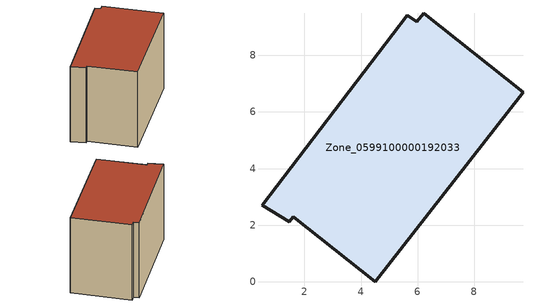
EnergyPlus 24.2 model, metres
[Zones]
Zone_0599100000192033
 floor ground (C_G): 5.97,9.2 6.21,9.49 9.73,6.71 4.5,0 1.61,2.3 1.47,2.12 0.5,2.7 5.63,9.42 z3.23
 wall outside (C_F): 4.5,0 9.73,6.71 6.21,9.49 5.97,9.2 5.63,9.42 0.5,2.7 1.47,2.12 1.61,2.3 4.5,0 z3.23:9.36
 roof outside (C_R): 6.21,9.49 5.97,9.2 5.63,9.42 0.5,2.7 1.47,2.12 1.61,2.3 4.5,0 9.73,6.71 z9.36
[BUILDING]
Pand.0599100000192033: North Axis=0; Terrain=City; Loads Convergence Tolerance Value=0.04; Temperature Convergence Tolerance Value=0.4; Solar Distribution=FullExterior; Maximum Number of Warmup Days=25; Minimum Number of Warmup Days=1
[Site:Location]
Rotterdam.The.Hague.AP_ZH_NLD Design_Conditions: Latitude=51.96; Longitude=4.45; Time Zone=1; Elevation=-4.5
[SITE:GROUNDTEMPERATURE:BUILDINGSURFACE]
18, 18, 18, 18, 18, 18, 18, 18, 18, 18, 18, 18
[MATERIAL] Thermal Absorptance=0.9; Solar Absorptance=0.7; Visible Absorptance=0.7
Name | Roughness | Thickness | Conductivity | Density | Specific Heat
G.TI.1946 | MediumSmooth | 0.15 | 1 | 540 | 1210
F.TI.1946 | Rough | 0.3 | 0.857143 | 1920 | 840
R.TI.1946 | MediumRough | 0.2 | 0.1 | 1500 | 1000
[CONSTRUCTION]
C_G: G.TI.1946
C_F: F.TI.1946
C_R: R.TI.1946
[ZONE]
Zone_0599100000192033: Type=1; Multiplier=1; Ceiling Height=Autocalculate; Volume=Autocalculate; Floor Area=autocalculate; Part of Total Floor Area=Yes
[ZONEINFILTRATION:DESIGNFLOWRATE]
Infil_Zone_0599100000192033: Zone or ZoneList or Space or SpaceList=Zone_0599100000192033; Schedule=AlwaysOn; Design Flow Rate Calculation Method=Flow/Area; Flow Rate per Floor Area=0.003; Constant Term Coefficient=1; Temperature Term Coefficient=0; Velocity Term Coefficient=0; Velocity Squared Term Coefficient=0
[HVACTEMPLATE:ZONE:IDEALLOADSAIRSYSTEM]
Zone_0599100000192033: Maximum Heating Supply Air Temperature=50; Minimum Cooling Supply Air Temperature=13; Maximum Heating Supply Air Humidity Ratio=0.0156; Minimum Cooling Supply Air Humidity Ratio=0.0077; Heating Limit=NoLimit; Cooling Limit=NoLimit; Dehumidification Control Type=ConstantSensibleHeatRatio; Cooling Sensible Heat Ratio=0.7; Dehumidification Setpoint=60; Humidification Control Type=None; Humidification Setpoint=30; Outdoor Air Method=None; Outdoor Air Flow Rate per Person=0.00944; Outdoor Air Flow Rate per Zone Floor Area=0; Outdoor Air Flow Rate per Zone=0; Demand Controlled Ventilation Type=None; Outdoor Air Economizer Type=NoEconomizer; Heat Recovery Type=None; Sensible Heat Recovery Effectiveness=0.7; Latent Heat Recovery Effectiveness=0.65
[ZONECONTROL:THERMOSTAT]
ThermostatControl_Zone_0599100000192033: Zone or ZoneList=Zone_0599100000192033; Control Type Schedule=DualSetpointControlType; Control 1=Thermostat_Zone_0599100000192033; Temperature Difference Between Cutout And Setpoint=0
[THERMOSTATSETPOINT:DUALSETPOINT]
Thermostat_Zone_0599100000192033: Heating Setpoint Temperature Schedule=HeatingSetpoint_Zone_0599100000192033; Cooling Setpoint Temperature Schedule=CoolingSetpoint_Zone_0599100000192033
[SCHEDULE:COMPACT]
HeatingSetpoint_Zone_0599100000192033: Through: 12/31, For: AllDays, Until: 24:00, 21
CoolingSetpoint_Zone_0599100000192033: Through: 12/31, For: AllDays, Until: 24:00, 24
DualSetpointControlType: Through: 12/31, For: AllDays, Until: 24:00, 4
AlwaysOn: Through: 12/31, For: AllDays, Until: 24:00, 1
